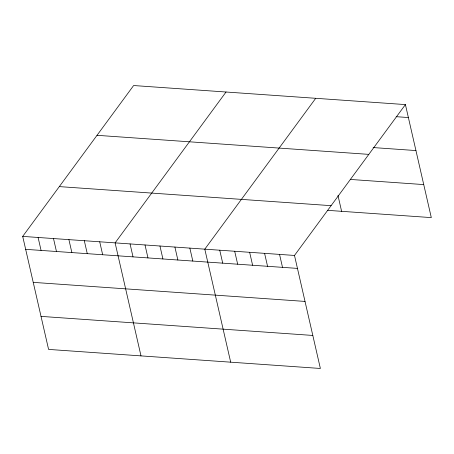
<?xml version="1.0" encoding="UTF-8"?>
<svg xmlns="http://www.w3.org/2000/svg" width="454" height="454" viewBox="0 0 454 454"><rect width="100%" height="100%" fill="white"/><g stroke="black" fill="none" stroke-linecap="round" stroke-linejoin="round"><path stroke-width="0.68" d="M405.416 104.59L294.493 255.449L320.376 368.466L48.584 349.41L22.7 236.392L133.624 85.534L405.416 104.59L431.3 217.608L327.34 210.321M226.035 92.009L115.112 242.873L140.995 355.891M315.723 98.302L204.799 249.161L230.683 362.179M396.149 116.684L408.379 117.541M373.137 147.561L415.943 150.563M97.02 135.315L368.813 154.371M350.352 179.438L423.735 184.585M59.304 186.605L331.097 205.668M22.7 236.392L294.493 255.449M25.668 249.342L297.455 268.399M33.227 282.365L305.02 301.422M41.019 316.387L312.812 335.444M337.986 195.498L341.607 211.32M279.545 254.399L282.507 267.349M264.591 253.355L267.559 266.305M249.643 252.305L252.611 265.255M234.695 251.255L237.663 264.205M219.747 250.211L222.715 263.161M189.851 248.111L192.819 261.061M174.904 247.061L177.872 260.017M159.956 246.017L162.918 258.967M145.008 244.967L147.97 257.917M130.06 243.917L133.022 256.868M99.71 241.789L102.672 254.739M84.308 240.711L87.27 253.661M68.906 239.633L71.868 252.583M53.504 238.554L56.466 251.505M38.102 237.47L41.07 250.421"/></g></svg>
